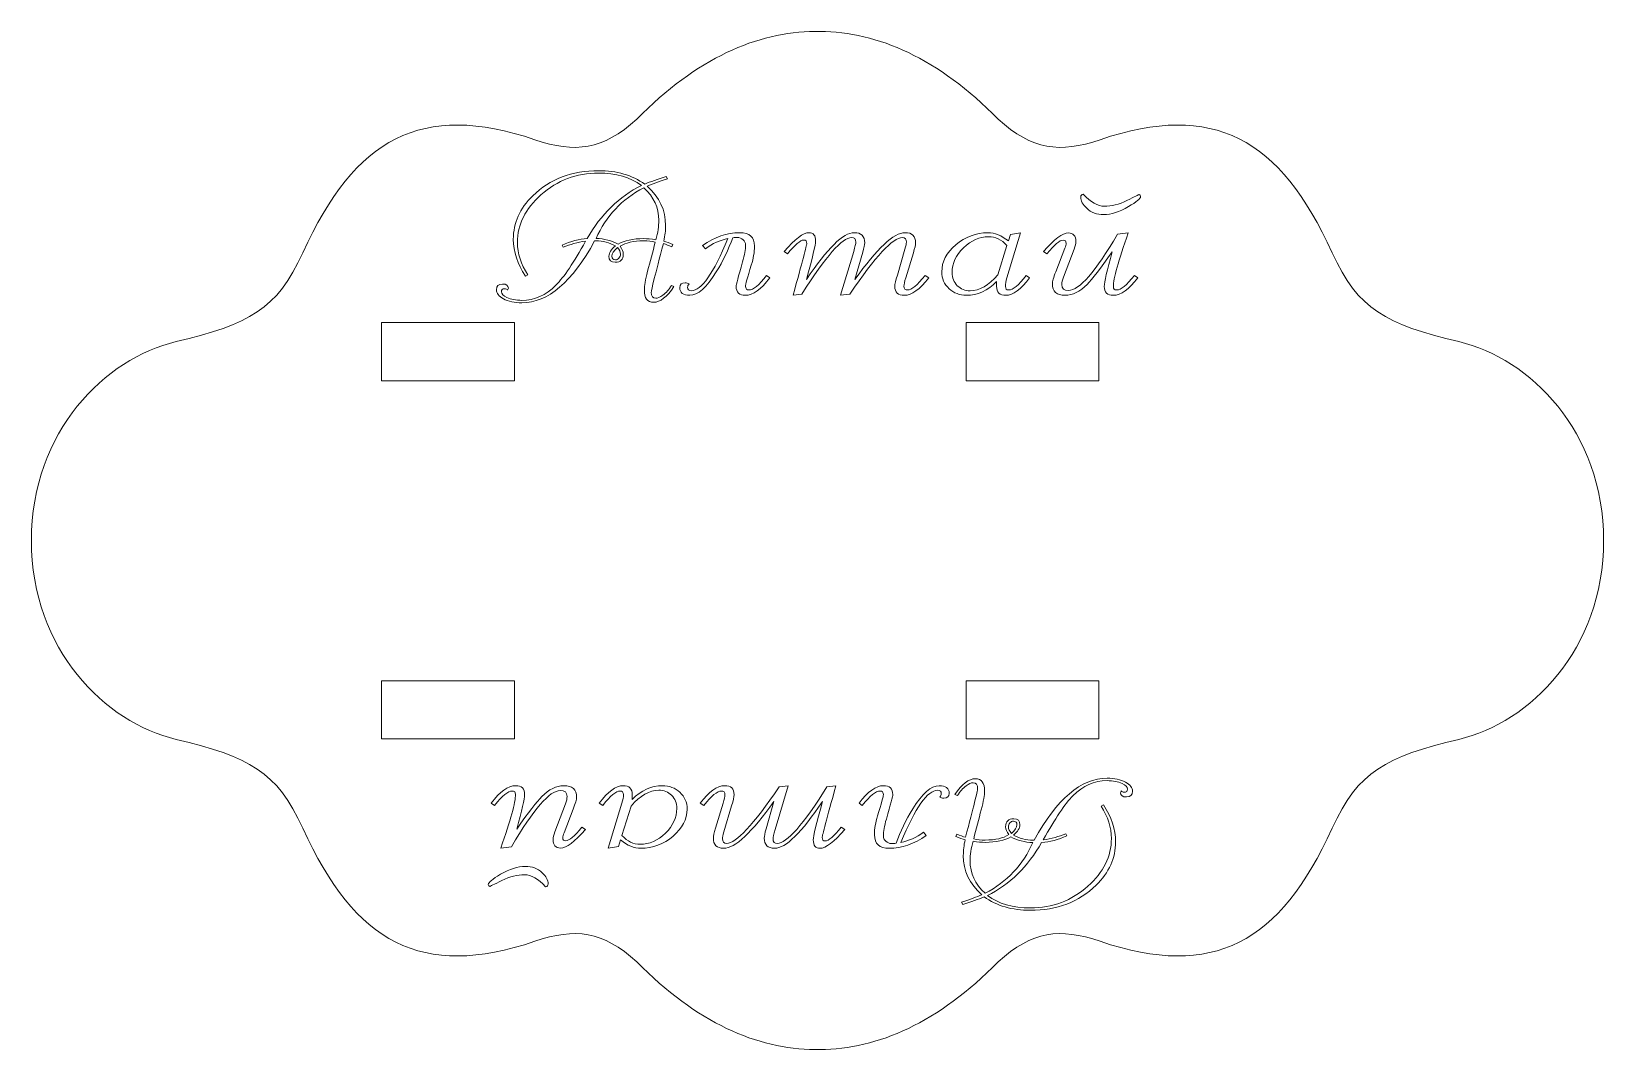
# Model space of a CAD drawing. Header units: centimetres. Extents: x -7.7 to 6.2, y -13.1 to 4.4.
# Drawn here: x -5.05 to 5.77, y -13.08 to -6.08 of the extents above; entities that cross this region are included whole.
import ezdxf

# ---------------------------------------------------------------- set-up
doc = ezdxf.new("R2010")
doc.units = ezdxf.units.CM
doc.header["$MEASUREMENT"] = 0
doc.layers.add('layer 1', color=7, linetype='Continuous')

msp = doc.modelspace()

# ---------------------------------------------------------------- linework, layer by layer
at = {"layer": 'layer 1', "color": 250, "lineweight": 9}
for points, knots in [([(1.60149, -12.47851), (1.1921, -12.89833), (0.77425, -13.07848), (0.37635, -13.08135), (0.37635, -13.08135), (0.37076, -13.08138), (0.36515, -13.08157), (0.35957, -13.08153), (0.35957, -13.08153), (0.35957, -13.08153), (0.34278, -13.08135), (0.34278, -13.08135), (0.34278, -13.08135), (-0.05511, -13.07848), (-0.47296, -12.89833), (-0.88236, -12.47851), (-0.88236, -12.47851), (-1.11785, -12.26629), (-1.3062, -12.24311), (-1.58427, -12.33748), (-1.58427, -12.33748), (-2.36308, -12.60177), (-2.82287, -12.34783), (-3.1805, -11.56043), (-3.1805, -11.56043), (-3.35839, -11.16876), (-3.55027, -11.06852), (-4.05277, -10.94915), (-4.05277, -10.94915), (-4.53932, -10.83356), (-5.04715, -10.33363), (-5.04715, -9.58155), (-5.04715, -9.58155), (-5.04715, -8.82949), (-4.53932, -8.32954), (-4.05277, -8.21396), (-4.05277, -8.21396), (-3.55027, -8.09459), (-3.35839, -7.99434), (-3.1805, -7.60269), (-3.1805, -7.60269), (-2.82287, -6.81526), (-2.36308, -6.56132), (-1.58427, -6.82564), (-1.58427, -6.82564), (-1.30616, -6.92), (-1.11781, -6.89681), (-0.88226, -6.6845), (-0.88226, -6.6845), (-0.47289, -6.26467), (-0.05506, -6.08473), (0.34278, -6.08175), (0.34278, -6.08175), (0.34838, -6.08165), (0.35396, -6.08155), (0.35957, -6.08156), (0.35957, -6.08156), (0.36518, -6.08155), (0.37076, -6.08165), (0.37635, -6.08175), (0.37635, -6.08175), (0.7742, -6.08472), (1.19203, -6.26467), (1.6014, -6.6845), (1.6014, -6.6845), (1.83695, -6.89681), (2.0253, -6.92), (2.30341, -6.82564), (2.30341, -6.82564), (3.08222, -6.56132), (3.54201, -6.81526), (3.89964, -7.60269), (3.89964, -7.60269), (4.07753, -7.99434), (4.26941, -8.09459), (4.77191, -8.21396), (4.77191, -8.21396), (5.25846, -8.32954), (5.76629, -8.82949), (5.76629, -9.58155), (5.76629, -9.58155), (5.76629, -10.33363), (5.25846, -10.83356), (4.77191, -10.94915), (4.77191, -10.94915), (4.26941, -11.06852), (4.07753, -11.16876), (3.89964, -11.56043), (3.89964, -11.56043), (3.54201, -12.34783), (3.08222, -12.60177), (2.30341, -12.33748), (2.30341, -12.33748), (2.02534, -12.24311), (1.83699, -12.26629), (1.60149, -12.47851)], [0, 0, 0, 0, 0.04, 0.04, 0.04, 0.04, 0.08, 0.08, 0.08, 0.08, 0.12, 0.12, 0.12, 0.12, 0.16, 0.16, 0.16, 0.16, 0.2, 0.2, 0.2, 0.2, 0.24, 0.24, 0.24, 0.24, 0.28, 0.28, 0.28, 0.28, 0.32, 0.32, 0.32, 0.32, 0.36, 0.36, 0.36, 0.36, 0.4, 0.4, 0.4, 0.4, 0.44, 0.44, 0.44, 0.44, 0.48, 0.48, 0.48, 0.48, 0.52, 0.52, 0.52, 0.52, 0.56, 0.56, 0.56, 0.56, 0.6, 0.6, 0.6, 0.6, 0.64, 0.64, 0.64, 0.64, 0.68, 0.68, 0.68, 0.68, 0.72, 0.72, 0.72, 0.72, 0.76, 0.76, 0.76, 0.76, 0.8, 0.8, 0.8, 0.8, 0.84, 0.84, 0.84, 0.84, 0.88, 0.88, 0.88, 0.88, 0.92, 0.92, 0.92, 0.92, 1, 1, 1, 1]), ([(-0.64439, -7.8278), (-0.64439, -7.8278), (-0.62776, -7.83477), (-0.62776, -7.83477), (-0.62776, -7.83477), (-0.67538, -7.90727), (-0.72234, -7.94353), (-0.7686, -7.94353), (-0.7686, -7.94353), (-0.81053, -7.94353), (-0.83151, -7.91485), (-0.83151, -7.85767), (-0.83151, -7.85767), (-0.83151, -7.83237), (-0.82399, -7.79015), (-0.80872, -7.73059), (-0.80872, -7.73059), (-0.79139, -7.66405), (-0.77384, -7.59732), (-0.75652, -7.53039), (-0.75652, -7.53039), (-0.77931, -7.52461), (-0.80576, -7.52163), (-0.83606, -7.52163), (-0.83606, -7.52163), (-0.9058, -7.52163), (-0.96005, -7.53398), (-0.99833, -7.55888), (-0.99833, -7.55888), (-0.98376, -7.578), (-0.97646, -7.59592), (-0.97646, -7.61266), (-0.97646, -7.61266), (-0.97646, -7.64991), (-0.99515, -7.66863), (-1.0323, -7.66863), (-1.0323, -7.66863), (-1.06078, -7.66863), (-1.07492, -7.65449), (-1.07492, -7.6264), (-1.07492, -7.6264), (-1.07492, -7.60429), (-1.05987, -7.58099), (-1.02956, -7.55629), (-1.02956, -7.55629), (-1.07013, -7.53318), (-1.1157, -7.52163), (-1.16653, -7.52163), (-1.16653, -7.52163), (-1.16653, -7.52163), (-1.17314, -7.52163), (-1.17314, -7.52163), (-1.17314, -7.52163), (-1.32813, -7.80528), (-1.49494, -7.94712), (-1.67386, -7.94712), (-1.67386, -7.94712), (-1.72469, -7.94712), (-1.76707, -7.93775), (-1.80081, -7.91923), (-1.80081, -7.91923), (-1.83294, -7.9017), (-1.8489, -7.88118), (-1.8489, -7.85748), (-1.8489, -7.85748), (-1.8489, -7.83119), (-1.83476, -7.81804), (-1.80695, -7.81804), (-1.80695, -7.81804), (-1.78007, -7.81804), (-1.76684, -7.8278), (-1.76684, -7.84712), (-1.76684, -7.84712), (-1.76684, -7.84931), (-1.76844, -7.85369), (-1.77209, -7.85987), (-1.77209, -7.85987), (-1.77665, -7.85349), (-1.78302, -7.85031), (-1.79146, -7.85031), (-1.79146, -7.85031), (-1.80695, -7.85031), (-1.81471, -7.85748), (-1.81471, -7.87202), (-1.81471, -7.87202), (-1.81471, -7.88557), (-1.80218, -7.89851), (-1.77733, -7.91046), (-1.77733, -7.91046), (-1.74929, -7.92381), (-1.71488, -7.93038), (-1.67386, -7.93038), (-1.67386, -7.93038), (-1.58611, -7.93038), (-1.50817, -7.89573), (-1.43957, -7.8266), (-1.43957, -7.8266), (-1.38441, -7.77082), (-1.31627, -7.66983), (-1.23537, -7.52302), (-1.23537, -7.52302), (-1.29142, -7.53118), (-1.34271, -7.54553), (-1.38943, -7.56565), (-1.38943, -7.56565), (-1.38943, -7.56565), (-1.39763, -7.55051), (-1.39763, -7.55051), (-1.39763, -7.55051), (-1.33747, -7.52441), (-1.27958, -7.50927), (-1.22397, -7.5049), (-1.22397, -7.5049), (-1.13052, -7.33996), (-1.00608, -7.21844), (-0.85066, -7.14016), (-0.85066, -7.14016), (-0.92768, -7.08378), (-1.0266, -7.0555), (-1.14716, -7.0555), (-1.14716, -7.0555), (-1.29849, -7.0555), (-1.43022, -7.1053), (-1.54235, -7.20489), (-1.54235, -7.20489), (-1.65015, -7.29991), (-1.70395, -7.40907), (-1.70395, -7.53238), (-1.70395, -7.53238), (-1.70395, -7.60828), (-1.68047, -7.68238), (-1.63329, -7.75469), (-1.63329, -7.75469), (-1.63329, -7.75469), (-1.64924, -7.76405), (-1.64924, -7.76405), (-1.64924, -7.76405), (-1.70486, -7.67999), (-1.73267, -7.59573), (-1.73267, -7.51087), (-1.73267, -7.51087), (-1.73267, -7.39773), (-1.68799, -7.29773), (-1.59843, -7.21088), (-1.59843, -7.21088), (-1.4806, -7.09613), (-1.32971, -7.03877), (-1.14579, -7.03877), (-1.14579, -7.03877), (-1.02067, -7.03877), (-0.91492, -7.06984), (-0.82855, -7.13199), (-0.82855, -7.13199), (-0.78911, -7.11426), (-0.7399, -7.09674), (-0.68108, -7.0796), (-0.68108, -7.0796), (-0.68108, -7.0796), (-0.67311, -7.09474), (-0.67311, -7.09474), (-0.67311, -7.09474), (-0.73328, -7.11387), (-0.77977, -7.131), (-0.81259, -7.14614), (-0.81259, -7.14614), (-0.72758, -7.22044), (-0.68519, -7.31047), (-0.68519, -7.41625), (-0.68519, -7.41625), (-0.68519, -7.44892), (-0.68929, -7.48458), (-0.69772, -7.52302), (-0.69772, -7.52302), (-0.67903, -7.5282), (-0.65784, -7.53597), (-0.63436, -7.54633), (-0.63436, -7.54633), (-0.63436, -7.54633), (-0.64166, -7.56227), (-0.64166, -7.56227), (-0.64166, -7.56227), (-0.66354, -7.5533), (-0.68291, -7.54613), (-0.70023, -7.54055), (-0.70023, -7.54055), (-0.75584, -7.74891), (-0.78365, -7.85987), (-0.78365, -7.87342), (-0.78365, -7.87342), (-0.78365, -7.9019), (-0.77316, -7.91605), (-0.75242, -7.91605), (-0.75242, -7.91605), (-0.73944, -7.91605), (-0.72348, -7.90907), (-0.70433, -7.89492), (-0.70433, -7.89492), (-0.68177, -7.87819), (-0.66171, -7.85588), (-0.64439, -7.8278)], [0, 0, 0, 0, 0.01960784, 0.01960784, 0.01960784, 0.01960784, 0.03921569, 0.03921569, 0.03921569, 0.03921569, 0.05882353, 0.05882353, 0.05882353, 0.05882353, 0.07843137, 0.07843137, 0.07843137, 0.07843137, 0.09803922, 0.09803922, 0.09803922, 0.09803922, 0.11764706, 0.11764706, 0.11764706, 0.11764706, 0.1372549, 0.1372549, 0.1372549, 0.1372549, 0.15686275, 0.15686275, 0.15686275, 0.15686275, 0.17647059, 0.17647059, 0.17647059, 0.17647059, 0.19607843, 0.19607843, 0.19607843, 0.19607843, 0.21568627, 0.21568627, 0.21568627, 0.21568627, 0.23529412, 0.23529412, 0.23529412, 0.23529412, 0.25490196, 0.25490196, 0.25490196, 0.25490196, 0.2745098, 0.2745098, 0.2745098, 0.2745098, 0.29411765, 0.29411765, 0.29411765, 0.29411765, 0.31372549, 0.31372549, 0.31372549, 0.31372549, 0.33333333, 0.33333333, 0.33333333, 0.33333333, 0.35294118, 0.35294118, 0.35294118, 0.35294118, 0.37254902, 0.37254902, 0.37254902, 0.37254902, 0.39215686, 0.39215686, 0.39215686, 0.39215686, 0.41176471, 0.41176471, 0.41176471, 0.41176471, 0.43137255, 0.43137255, 0.43137255, 0.43137255, 0.45098039, 0.45098039, 0.45098039, 0.45098039, 0.47058824, 0.47058824, 0.47058824, 0.47058824, 0.49019608, 0.49019608, 0.49019608, 0.49019608, 0.50980392, 0.50980392, 0.50980392, 0.50980392, 0.52941176, 0.52941176, 0.52941176, 0.52941176, 0.54901961, 0.54901961, 0.54901961, 0.54901961, 0.56862745, 0.56862745, 0.56862745, 0.56862745, 0.58823529, 0.58823529, 0.58823529, 0.58823529, 0.60784314, 0.60784314, 0.60784314, 0.60784314, 0.62745098, 0.62745098, 0.62745098, 0.62745098, 0.64705882, 0.64705882, 0.64705882, 0.64705882, 0.66666667, 0.66666667, 0.66666667, 0.66666667, 0.68627451, 0.68627451, 0.68627451, 0.68627451, 0.70588235, 0.70588235, 0.70588235, 0.70588235, 0.7254902, 0.7254902, 0.7254902, 0.7254902, 0.74509804, 0.74509804, 0.74509804, 0.74509804, 0.76470588, 0.76470588, 0.76470588, 0.76470588, 0.78431373, 0.78431373, 0.78431373, 0.78431373, 0.80392157, 0.80392157, 0.80392157, 0.80392157, 0.82352941, 0.82352941, 0.82352941, 0.82352941, 0.84313725, 0.84313725, 0.84313725, 0.84313725, 0.8627451, 0.8627451, 0.8627451, 0.8627451, 0.88235294, 0.88235294, 0.88235294, 0.88235294, 0.90196078, 0.90196078, 0.90196078, 0.90196078, 0.92156863, 0.92156863, 0.92156863, 0.92156863, 0.94117647, 0.94117647, 0.94117647, 0.94117647, 0.96078431, 0.96078431, 0.96078431, 0.96078431, 1, 1, 1, 1]), ([(-1.1638, -7.5049), (-1.10728, -7.50609), (-1.05668, -7.51923), (-1.01224, -7.54433), (-1.01224, -7.54433), (-0.96893, -7.51884), (-0.91013, -7.50609), (-0.83584, -7.50609), (-0.83584, -7.50609), (-0.81281, -7.50609), (-0.78479, -7.50848), (-0.75242, -7.51326), (-0.75242, -7.51326), (-0.73853, -7.46525), (-0.73169, -7.42083), (-0.73169, -7.3796), (-0.73169, -7.3796), (-0.73169, -7.29434), (-0.76632, -7.21984), (-0.83584, -7.1561), (-0.83584, -7.1561), (-0.98649, -7.23517), (-1.09566, -7.35151), (-1.1638, -7.5049)], [0, 0, 0, 0, 0.14285714, 0.14285714, 0.14285714, 0.14285714, 0.28571429, 0.28571429, 0.28571429, 0.28571429, 0.42857143, 0.42857143, 0.42857143, 0.42857143, 0.57142857, 0.57142857, 0.57142857, 0.57142857, 0.71428571, 0.71428571, 0.71428571, 0.71428571, 1, 1, 1, 1]), ([(2.18778, -7.20129), (2.23983, -7.25627), (2.28768, -7.28374), (2.33206, -7.28374), (2.33206, -7.28374), (2.38132, -7.28374), (2.43339, -7.27031), (2.48823, -7.24344), (2.48823, -7.24344), (2.54308, -7.21656), (2.57103, -7.20313), (2.57174, -7.20313), (2.57174, -7.20313), (2.57837, -7.20313), (2.58186, -7.20771), (2.58186, -7.21656), (2.58186, -7.21656), (2.58186, -7.2303), (2.55392, -7.25351), (2.49802, -7.28618), (2.49802, -7.28618), (2.43584, -7.32283), (2.37923, -7.34085), (2.32821, -7.34085), (2.32821, -7.34085), (2.28105, -7.34085), (2.24228, -7.32618), (2.21153, -7.29718), (2.21153, -7.29718), (2.18428, -7.27213), (2.17031, -7.24649), (2.17031, -7.22023), (2.17031, -7.22023), (2.17031, -7.20771), (2.17624, -7.20129), (2.18778, -7.20129)], [0, 0, 0, 0, 0.1, 0.1, 0.1, 0.1, 0.2, 0.2, 0.2, 0.2, 0.3, 0.3, 0.3, 0.3, 0.4, 0.4, 0.4, 0.4, 0.5, 0.5, 0.5, 0.5, 0.6, 0.6, 0.6, 0.6, 0.7, 0.7, 0.7, 0.7, 0.8, 0.8, 0.8, 0.8, 1, 1, 1, 1]), ([(-1.01633, -7.56804), (-1.04163, -7.58935), (-1.0544, -7.60907), (-1.0544, -7.6268), (-1.0544, -7.6268), (-1.0544, -7.64353), (-1.0462, -7.6519), (-1.02979, -7.6519), (-1.02979, -7.6519), (-1.02112, -7.6519), (-1.01337, -7.64792), (-1.00631, -7.64015), (-1.00631, -7.64015), (-0.99924, -7.63238), (-0.99559, -7.62321), (-0.99559, -7.61226), (-0.99559, -7.61226), (-0.99559, -7.59832), (-1.00243, -7.58358), (-1.01633, -7.56804)], [0, 0, 0, 0, 0.16666667, 0.16666667, 0.16666667, 0.16666667, 0.33333333, 0.33333333, 0.33333333, 0.33333333, 0.5, 0.5, 0.5, 0.5, 0.66666667, 0.66666667, 0.66666667, 0.66666667, 1, 1, 1, 1]), ([(0.03213, -7.77477), (-0.0283, -7.85539), (-0.08457, -7.8957), (-0.13557, -7.8957), (-0.13557, -7.8957), (-0.17855, -7.8957), (-0.20021, -7.87524), (-0.20021, -7.83402), (-0.20021, -7.83402), (-0.20021, -7.82424), (-0.18554, -7.76867), (-0.15583, -7.66637), (-0.15583, -7.66637), (-0.14221, -7.61812), (-0.13522, -7.57903), (-0.13522, -7.54911), (-0.13522, -7.54911), (-0.13522, -7.53597), (-0.14082, -7.52436), (-0.152, -7.51399), (-0.152, -7.51399), (-0.16352, -7.5033), (-0.17646, -7.4981), (-0.19147, -7.4981), (-0.19147, -7.4981), (-0.19846, -7.4981), (-0.20893, -7.49872), (-0.22325, -7.49994), (-0.22325, -7.49994), (-0.25261, -7.58177), (-0.29069, -7.66026), (-0.33716, -7.73537), (-0.33716, -7.73537), (-0.4032, -7.84225), (-0.46364, -7.8957), (-0.51849, -7.8957), (-0.51849, -7.8957), (-0.56495, -7.8957), (-0.588, -7.87798), (-0.588, -7.84287), (-0.588, -7.84287), (-0.588, -7.82057), (-0.57545, -7.80958), (-0.55029, -7.80958), (-0.55029, -7.80958), (-0.53981, -7.80958), (-0.53107, -7.81203), (-0.52338, -7.81661), (-0.52338, -7.81661), (-0.53037, -7.82484), (-0.53386, -7.83278), (-0.53386, -7.84073), (-0.53386, -7.84073), (-0.53386, -7.85661), (-0.52513, -7.86455), (-0.50801, -7.86455), (-0.50801, -7.86455), (-0.43987, -7.86455), (-0.35602, -7.74484), (-0.25646, -7.50544), (-0.25646, -7.50544), (-0.30957, -7.51613), (-0.36162, -7.53934), (-0.41192, -7.57506), (-0.41192, -7.57506), (-0.41192, -7.57506), (-0.43043, -7.55429), (-0.43043, -7.55429), (-0.43043, -7.55429), (-0.34764, -7.49476), (-0.26274, -7.46513), (-0.1754, -7.46513), (-0.1754, -7.46513), (-0.10796, -7.46513), (-0.07408, -7.49597), (-0.07408, -7.55766), (-0.07408, -7.55766), (-0.07408, -7.59918), (-0.08141, -7.64254), (-0.09574, -7.68805), (-0.09574, -7.68805), (-0.12229, -7.77508), (-0.13557, -7.82362), (-0.13557, -7.83371), (-0.13557, -7.83371), (-0.13557, -7.8505), (-0.12788, -7.85904), (-0.11216, -7.85904), (-0.11216, -7.85904), (-0.08351, -7.85904), (-0.04263, -7.82608), (0.00976, -7.76042), (0.00976, -7.76042), (0.00976, -7.76042), (0.03213, -7.77477), (0.03213, -7.77477)], [0, 0, 0, 0, 0.04, 0.04, 0.04, 0.04, 0.08, 0.08, 0.08, 0.08, 0.12, 0.12, 0.12, 0.12, 0.16, 0.16, 0.16, 0.16, 0.2, 0.2, 0.2, 0.2, 0.24, 0.24, 0.24, 0.24, 0.28, 0.28, 0.28, 0.28, 0.32, 0.32, 0.32, 0.32, 0.36, 0.36, 0.36, 0.36, 0.4, 0.4, 0.4, 0.4, 0.44, 0.44, 0.44, 0.44, 0.48, 0.48, 0.48, 0.48, 0.52, 0.52, 0.52, 0.52, 0.56, 0.56, 0.56, 0.56, 0.6, 0.6, 0.6, 0.6, 0.64, 0.64, 0.64, 0.64, 0.68, 0.68, 0.68, 0.68, 0.72, 0.72, 0.72, 0.72, 0.76, 0.76, 0.76, 0.76, 0.8, 0.8, 0.8, 0.8, 0.84, 0.84, 0.84, 0.84, 0.88, 0.88, 0.88, 0.88, 0.92, 0.92, 0.92, 0.92, 1, 1, 1, 1]), ([(0.19109, -7.8957), (0.25433, -7.6682), (0.28577, -7.54971), (0.28577, -7.54025), (0.28577, -7.54025), (0.28577, -7.52407), (0.27878, -7.51613), (0.26446, -7.51613), (0.26446, -7.51613), (0.24104, -7.51613), (0.20436, -7.54728), (0.15404, -7.60987), (0.15404, -7.60987), (0.15404, -7.60987), (0.13066, -7.5946), (0.13066, -7.5946), (0.13066, -7.5946), (0.20436, -7.50819), (0.26096, -7.46513), (0.3008, -7.46513), (0.3008, -7.46513), (0.33119, -7.46513), (0.34657, -7.48436), (0.34657, -7.52284), (0.34657, -7.52284), (0.34657, -7.54728), (0.32561, -7.63584), (0.28332, -7.7879), (0.28332, -7.7879), (0.42691, -7.57261), (0.53696, -7.46513), (0.61244, -7.46513), (0.61244, -7.46513), (0.66031, -7.46513), (0.68406, -7.48865), (0.68406, -7.53536), (0.68406, -7.53536), (0.68406, -7.54788), (0.67952, -7.56896), (0.67079, -7.59827), (0.67079, -7.59827), (0.67079, -7.59827), (0.61697, -7.7879), (0.61697, -7.7879), (0.61697, -7.7879), (0.76965, -7.57261), (0.88495, -7.46513), (0.9625, -7.46513), (0.9625, -7.46513), (1.01037, -7.46513), (1.03414, -7.48865), (1.03414, -7.53536), (1.03414, -7.53536), (1.03414, -7.5485), (1.0289, -7.57139), (1.01875, -7.60376), (1.01875, -7.60376), (1.01875, -7.60376), (0.9667, -7.77446), (0.9667, -7.77446), (0.9667, -7.77446), (0.95866, -7.80194), (0.95447, -7.82179), (0.95447, -7.83371), (0.95447, -7.83371), (0.95447, -7.8505), (0.96286, -7.85904), (0.97928, -7.85904), (0.97928, -7.85904), (1.00653, -7.85904), (1.04637, -7.82608), (1.09912, -7.76042), (1.09912, -7.76042), (1.09912, -7.76042), (1.12463, -7.77477), (1.12463, -7.77477), (1.12463, -7.77477), (1.06383, -7.85539), (1.00794, -7.8957), (0.95657, -7.8957), (0.95657, -7.8957), (0.9129, -7.8957), (0.89124, -7.87493), (0.89124, -7.83371), (0.89124, -7.83371), (0.89124, -7.81997), (0.89683, -7.794), (0.90872, -7.75614), (0.90872, -7.75614), (0.90872, -7.75614), (0.96111, -7.57903), (0.96111, -7.57903), (0.96111, -7.57903), (0.96774, -7.55551), (0.97124, -7.53964), (0.97124, -7.53139), (0.97124, -7.53139), (0.97124, -7.5091), (0.96181, -7.4981), (0.94258, -7.4981), (0.94258, -7.4981), (0.87971, -7.4981), (0.75917, -7.62759), (0.581, -7.88683), (0.581, -7.88683), (0.581, -7.88683), (0.51846, -7.8957), (0.51846, -7.8957), (0.51846, -7.8957), (0.51846, -7.8957), (0.60895, -7.59338), (0.60895, -7.59338), (0.60895, -7.59338), (0.61837, -7.56102), (0.62327, -7.53964), (0.62327, -7.52956), (0.62327, -7.52956), (0.62327, -7.5085), (0.61383, -7.4981), (0.59462, -7.4981), (0.59462, -7.4981), (0.53034, -7.4981), (0.41643, -7.62759), (0.25258, -7.88683), (0.25258, -7.88683), (0.25258, -7.88683), (0.19109, -7.8957), (0.19109, -7.8957)], [0, 0, 0, 0, 0.03030303, 0.03030303, 0.03030303, 0.03030303, 0.06060606, 0.06060606, 0.06060606, 0.06060606, 0.09090909, 0.09090909, 0.09090909, 0.09090909, 0.12121212, 0.12121212, 0.12121212, 0.12121212, 0.15151515, 0.15151515, 0.15151515, 0.15151515, 0.18181818, 0.18181818, 0.18181818, 0.18181818, 0.21212121, 0.21212121, 0.21212121, 0.21212121, 0.24242424, 0.24242424, 0.24242424, 0.24242424, 0.27272727, 0.27272727, 0.27272727, 0.27272727, 0.3030303, 0.3030303, 0.3030303, 0.3030303, 0.33333333, 0.33333333, 0.33333333, 0.33333333, 0.36363636, 0.36363636, 0.36363636, 0.36363636, 0.39393939, 0.39393939, 0.39393939, 0.39393939, 0.42424242, 0.42424242, 0.42424242, 0.42424242, 0.45454545, 0.45454545, 0.45454545, 0.45454545, 0.48484848, 0.48484848, 0.48484848, 0.48484848, 0.51515152, 0.51515152, 0.51515152, 0.51515152, 0.54545455, 0.54545455, 0.54545455, 0.54545455, 0.57575758, 0.57575758, 0.57575758, 0.57575758, 0.60606061, 0.60606061, 0.60606061, 0.60606061, 0.63636364, 0.63636364, 0.63636364, 0.63636364, 0.66666667, 0.66666667, 0.66666667, 0.66666667, 0.6969697, 0.6969697, 0.6969697, 0.6969697, 0.72727273, 0.72727273, 0.72727273, 0.72727273, 0.75757576, 0.75757576, 0.75757576, 0.75757576, 0.78787879, 0.78787879, 0.78787879, 0.78787879, 0.81818182, 0.81818182, 0.81818182, 0.81818182, 0.84848485, 0.84848485, 0.84848485, 0.84848485, 0.87878788, 0.87878788, 0.87878788, 0.87878788, 0.90909091, 0.90909091, 0.90909091, 0.90909091, 0.93939394, 0.93939394, 0.93939394, 0.93939394, 1, 1, 1, 1]), ([(1.59173, -7.80042), (1.5306, -7.86393), (1.46108, -7.8957), (1.38387, -7.8957), (1.38387, -7.8957), (1.33739, -7.8957), (1.29757, -7.88043), (1.26438, -7.85019), (1.26438, -7.85019), (1.23119, -7.81997), (1.21441, -7.78119), (1.21441, -7.73385), (1.21441, -7.73385), (1.21441, -7.66544), (1.24691, -7.60376), (1.31156, -7.54819), (1.31156, -7.54819), (1.37653, -7.49292), (1.45024, -7.46513), (1.5327, -7.46513), (1.5327, -7.46513), (1.57846, -7.46513), (1.62529, -7.48405), (1.67316, -7.52223), (1.67316, -7.52223), (1.67316, -7.52223), (1.68643, -7.47765), (1.68643, -7.47765), (1.68643, -7.47765), (1.68643, -7.47765), (1.75699, -7.46513), (1.75699, -7.46513), (1.75699, -7.46513), (1.75699, -7.46513), (1.66266, -7.77477), (1.66266, -7.77477), (1.66266, -7.77477), (1.65603, -7.79767), (1.65254, -7.81721), (1.65254, -7.83402), (1.65254, -7.83402), (1.65254, -7.85081), (1.65987, -7.85904), (1.67491, -7.85904), (1.67491, -7.85904), (1.70321, -7.85904), (1.74302, -7.82608), (1.79508, -7.76042), (1.79508, -7.76042), (1.79508, -7.76042), (1.81848, -7.77477), (1.81848, -7.77477), (1.81848, -7.77477), (1.75909, -7.85539), (1.7046, -7.8957), (1.65499, -7.8957), (1.65499, -7.8957), (1.61271, -7.8957), (1.59173, -7.87493), (1.59173, -7.83371), (1.59173, -7.83371), (1.59173, -7.81874), (1.59173, -7.80776), (1.59173, -7.80042)], [0, 0, 0, 0, 0.05882353, 0.05882353, 0.05882353, 0.05882353, 0.11764706, 0.11764706, 0.11764706, 0.11764706, 0.17647059, 0.17647059, 0.17647059, 0.17647059, 0.23529412, 0.23529412, 0.23529412, 0.23529412, 0.29411765, 0.29411765, 0.29411765, 0.29411765, 0.35294118, 0.35294118, 0.35294118, 0.35294118, 0.41176471, 0.41176471, 0.41176471, 0.41176471, 0.47058824, 0.47058824, 0.47058824, 0.47058824, 0.52941176, 0.52941176, 0.52941176, 0.52941176, 0.58823529, 0.58823529, 0.58823529, 0.58823529, 0.64705882, 0.64705882, 0.64705882, 0.64705882, 0.70588235, 0.70588235, 0.70588235, 0.70588235, 0.76470588, 0.76470588, 0.76470588, 0.76470588, 0.82352941, 0.82352941, 0.82352941, 0.82352941, 0.88235294, 0.88235294, 0.88235294, 0.88235294, 1, 1, 1, 1]), ([(1.60048, -7.75584), (1.60048, -7.75584), (1.66266, -7.55277), (1.66266, -7.55277), (1.66266, -7.55277), (1.62529, -7.51277), (1.58335, -7.49261), (1.53723, -7.49261), (1.53723, -7.49261), (1.47366, -7.49261), (1.41601, -7.51796), (1.36395, -7.56865), (1.36395, -7.56865), (1.31188, -7.61903), (1.28569, -7.67584), (1.28569, -7.73874), (1.28569, -7.73874), (1.28569, -7.77599), (1.29757, -7.80621), (1.32132, -7.82944), (1.32132, -7.82944), (1.34542, -7.85294), (1.37443, -7.86455), (1.40936, -7.86455), (1.40936, -7.86455), (1.4733, -7.86455), (1.53723, -7.8282), (1.60048, -7.75584)], [0, 0, 0, 0, 0.125, 0.125, 0.125, 0.125, 0.25, 0.25, 0.25, 0.25, 0.375, 0.375, 0.375, 0.375, 0.5, 0.5, 0.5, 0.5, 0.625, 0.625, 0.625, 0.625, 0.75, 0.75, 0.75, 0.75, 1, 1, 1, 1]), ([(2.56265, -7.77477), (2.50185, -7.85539), (2.44597, -7.8957), (2.3946, -7.8957), (2.3946, -7.8957), (2.35302, -7.8957), (2.33206, -7.87524), (2.33206, -7.83402), (2.33206, -7.83402), (2.33206, -7.80347), (2.35023, -7.72469), (2.38656, -7.59766), (2.38656, -7.59766), (2.30515, -7.71217), (2.24787, -7.78637), (2.21433, -7.82057), (2.21433, -7.82057), (2.16472, -7.87066), (2.11404, -7.8957), (2.06305, -7.8957), (2.06305, -7.8957), (2.00435, -7.8957), (1.975, -7.86944), (1.975, -7.81692), (1.975, -7.81692), (1.975, -7.80194), (1.98268, -7.77446), (1.99842, -7.73477), (1.99842, -7.73477), (1.99842, -7.73477), (2.06095, -7.5717), (2.06095, -7.5717), (2.06095, -7.5717), (2.06725, -7.55735), (2.07004, -7.54635), (2.07004, -7.53872), (2.07004, -7.53872), (2.07004, -7.52376), (2.06305, -7.51644), (2.04872, -7.51644), (2.04872, -7.51644), (2.02672, -7.51644), (1.99002, -7.54757), (1.93797, -7.61018), (1.93797, -7.61018), (1.93797, -7.61018), (1.91456, -7.59491), (1.91456, -7.59491), (1.91456, -7.59491), (1.98898, -7.50971), (2.04558, -7.46697), (2.08435, -7.46697), (2.08435, -7.46697), (2.11928, -7.46697), (2.13675, -7.48681), (2.13675, -7.5262), (2.13675, -7.5262), (2.13675, -7.53934), (2.13257, -7.55675), (2.12452, -7.57903), (2.12452, -7.57903), (2.12452, -7.57903), (2.05082, -7.77141), (2.05082, -7.77141), (2.05082, -7.77141), (2.04383, -7.78973), (2.04034, -7.80683), (2.04034, -7.82241), (2.04034, -7.82241), (2.04034, -7.84928), (2.05571, -7.86271), (2.08645, -7.86271), (2.08645, -7.86271), (2.15948, -7.86271), (2.27161, -7.73385), (2.4222, -7.47613), (2.4222, -7.47613), (2.4222, -7.47613), (2.49696, -7.46697), (2.49696, -7.46697), (2.49696, -7.46697), (2.42885, -7.65843), (2.3946, -7.78148), (2.3946, -7.83584), (2.3946, -7.83584), (2.3946, -7.85112), (2.40263, -7.85904), (2.41802, -7.85904), (2.41802, -7.85904), (2.44632, -7.85904), (2.48648, -7.82608), (2.5389, -7.76042), (2.5389, -7.76042), (2.5389, -7.76042), (2.56265, -7.77477), (2.56265, -7.77477)], [0, 0, 0, 0, 0.04, 0.04, 0.04, 0.04, 0.08, 0.08, 0.08, 0.08, 0.12, 0.12, 0.12, 0.12, 0.16, 0.16, 0.16, 0.16, 0.2, 0.2, 0.2, 0.2, 0.24, 0.24, 0.24, 0.24, 0.28, 0.28, 0.28, 0.28, 0.32, 0.32, 0.32, 0.32, 0.36, 0.36, 0.36, 0.36, 0.4, 0.4, 0.4, 0.4, 0.44, 0.44, 0.44, 0.44, 0.48, 0.48, 0.48, 0.48, 0.52, 0.52, 0.52, 0.52, 0.56, 0.56, 0.56, 0.56, 0.6, 0.6, 0.6, 0.6, 0.64, 0.64, 0.64, 0.64, 0.68, 0.68, 0.68, 0.68, 0.72, 0.72, 0.72, 0.72, 0.76, 0.76, 0.76, 0.76, 0.8, 0.8, 0.8, 0.8, 0.84, 0.84, 0.84, 0.84, 0.88, 0.88, 0.88, 0.88, 0.92, 0.92, 0.92, 0.92, 1, 1, 1, 1]), ([(1.32166, -11.33522), (1.32166, -11.33522), (1.30503, -11.32825), (1.30503, -11.32825), (1.30503, -11.32825), (1.35265, -11.25575), (1.39961, -11.21949), (1.44587, -11.21949), (1.44587, -11.21949), (1.4878, -11.21949), (1.50878, -11.24817), (1.50878, -11.30535), (1.50878, -11.30535), (1.50878, -11.33065), (1.50126, -11.37287), (1.48599, -11.43243), (1.48599, -11.43243), (1.46866, -11.49897), (1.45111, -11.5657), (1.43379, -11.63263), (1.43379, -11.63263), (1.45658, -11.63841), (1.48303, -11.64139), (1.51333, -11.64139), (1.51333, -11.64139), (1.58307, -11.64139), (1.63732, -11.62904), (1.6756, -11.60414), (1.6756, -11.60414), (1.66103, -11.58502), (1.65373, -11.5671), (1.65373, -11.55036), (1.65373, -11.55036), (1.65373, -11.51311), (1.67242, -11.49439), (1.70957, -11.49439), (1.70957, -11.49439), (1.73805, -11.49439), (1.75219, -11.50853), (1.75219, -11.53662), (1.75219, -11.53662), (1.75219, -11.55873), (1.73714, -11.58203), (1.70683, -11.60673), (1.70683, -11.60673), (1.7474, -11.62984), (1.79297, -11.64139), (1.8438, -11.64139), (1.8438, -11.64139), (1.8438, -11.64139), (1.85041, -11.64139), (1.85041, -11.64139), (1.85041, -11.64139), (2.0054, -11.35774), (2.17221, -11.2159), (2.35113, -11.2159), (2.35113, -11.2159), (2.40196, -11.2159), (2.44434, -11.22527), (2.47808, -11.24379), (2.47808, -11.24379), (2.51021, -11.26132), (2.52617, -11.28184), (2.52617, -11.30554), (2.52617, -11.30554), (2.52617, -11.33183), (2.51203, -11.34498), (2.48422, -11.34498), (2.48422, -11.34498), (2.45734, -11.34498), (2.44411, -11.33522), (2.44411, -11.3159), (2.44411, -11.3159), (2.44411, -11.31371), (2.44571, -11.30933), (2.44936, -11.30315), (2.44936, -11.30315), (2.45392, -11.30953), (2.46029, -11.31271), (2.46873, -11.31271), (2.46873, -11.31271), (2.48422, -11.31271), (2.49198, -11.30554), (2.49198, -11.291), (2.49198, -11.291), (2.49198, -11.27745), (2.47945, -11.26451), (2.4546, -11.25256), (2.4546, -11.25256), (2.42656, -11.23921), (2.39215, -11.23264), (2.35113, -11.23264), (2.35113, -11.23264), (2.26338, -11.23264), (2.18544, -11.26729), (2.11684, -11.33642), (2.11684, -11.33642), (2.06168, -11.3922), (1.99354, -11.49319), (1.91264, -11.64), (1.91264, -11.64), (1.96869, -11.63184), (2.01998, -11.61749), (2.0667, -11.59737), (2.0667, -11.59737), (2.0667, -11.59737), (2.0749, -11.61251), (2.0749, -11.61251), (2.0749, -11.61251), (2.01474, -11.63861), (1.95685, -11.65375), (1.90124, -11.65812), (1.90124, -11.65812), (1.80779, -11.82306), (1.68335, -11.94458), (1.52793, -12.02286), (1.52793, -12.02286), (1.60495, -12.07924), (1.70387, -12.10752), (1.82443, -12.10752), (1.82443, -12.10752), (1.97576, -12.10752), (2.10749, -12.05772), (2.21962, -11.95813), (2.21962, -11.95813), (2.32742, -11.86311), (2.38122, -11.75395), (2.38122, -11.63064), (2.38122, -11.63064), (2.38122, -11.55474), (2.35774, -11.48064), (2.31056, -11.40833), (2.31056, -11.40833), (2.31056, -11.40833), (2.32651, -11.39897), (2.32651, -11.39897), (2.32651, -11.39897), (2.38213, -11.48303), (2.40994, -11.56729), (2.40994, -11.65215), (2.40994, -11.65215), (2.40994, -11.76529), (2.36526, -11.86529), (2.2757, -11.95214), (2.2757, -11.95214), (2.15787, -12.06689), (2.00698, -12.12425), (1.82306, -12.12425), (1.82306, -12.12425), (1.69794, -12.12425), (1.59219, -12.09318), (1.50582, -12.03103), (1.50582, -12.03103), (1.46638, -12.04876), (1.41717, -12.06628), (1.35835, -12.08342), (1.35835, -12.08342), (1.35835, -12.08342), (1.35038, -12.06828), (1.35038, -12.06828), (1.35038, -12.06828), (1.41055, -12.04915), (1.45704, -12.03202), (1.48986, -12.01688), (1.48986, -12.01688), (1.40485, -11.94258), (1.36246, -11.85255), (1.36246, -11.74677), (1.36246, -11.74677), (1.36246, -11.7141), (1.36656, -11.67844), (1.37499, -11.64), (1.37499, -11.64), (1.3563, -11.63482), (1.33511, -11.62705), (1.31163, -11.61669), (1.31163, -11.61669), (1.31163, -11.61669), (1.31893, -11.60075), (1.31893, -11.60075), (1.31893, -11.60075), (1.34081, -11.60972), (1.36018, -11.61689), (1.3775, -11.62247), (1.3775, -11.62247), (1.43311, -11.41411), (1.46092, -11.30315), (1.46092, -11.2896), (1.46092, -11.2896), (1.46092, -11.26112), (1.45043, -11.24697), (1.42969, -11.24697), (1.42969, -11.24697), (1.41671, -11.24697), (1.40075, -11.25395), (1.3816, -11.2681), (1.3816, -11.2681), (1.35904, -11.28483), (1.33898, -11.30714), (1.32166, -11.33522)], [0, 0, 0, 0, 0.01960784, 0.01960784, 0.01960784, 0.01960784, 0.03921569, 0.03921569, 0.03921569, 0.03921569, 0.05882353, 0.05882353, 0.05882353, 0.05882353, 0.07843137, 0.07843137, 0.07843137, 0.07843137, 0.09803922, 0.09803922, 0.09803922, 0.09803922, 0.11764706, 0.11764706, 0.11764706, 0.11764706, 0.1372549, 0.1372549, 0.1372549, 0.1372549, 0.15686275, 0.15686275, 0.15686275, 0.15686275, 0.17647059, 0.17647059, 0.17647059, 0.17647059, 0.19607843, 0.19607843, 0.19607843, 0.19607843, 0.21568627, 0.21568627, 0.21568627, 0.21568627, 0.23529412, 0.23529412, 0.23529412, 0.23529412, 0.25490196, 0.25490196, 0.25490196, 0.25490196, 0.2745098, 0.2745098, 0.2745098, 0.2745098, 0.29411765, 0.29411765, 0.29411765, 0.29411765, 0.31372549, 0.31372549, 0.31372549, 0.31372549, 0.33333333, 0.33333333, 0.33333333, 0.33333333, 0.35294118, 0.35294118, 0.35294118, 0.35294118, 0.37254902, 0.37254902, 0.37254902, 0.37254902, 0.39215686, 0.39215686, 0.39215686, 0.39215686, 0.41176471, 0.41176471, 0.41176471, 0.41176471, 0.43137255, 0.43137255, 0.43137255, 0.43137255, 0.45098039, 0.45098039, 0.45098039, 0.45098039, 0.47058824, 0.47058824, 0.47058824, 0.47058824, 0.49019608, 0.49019608, 0.49019608, 0.49019608, 0.50980392, 0.50980392, 0.50980392, 0.50980392, 0.52941176, 0.52941176, 0.52941176, 0.52941176, 0.54901961, 0.54901961, 0.54901961, 0.54901961, 0.56862745, 0.56862745, 0.56862745, 0.56862745, 0.58823529, 0.58823529, 0.58823529, 0.58823529, 0.60784314, 0.60784314, 0.60784314, 0.60784314, 0.62745098, 0.62745098, 0.62745098, 0.62745098, 0.64705882, 0.64705882, 0.64705882, 0.64705882, 0.66666667, 0.66666667, 0.66666667, 0.66666667, 0.68627451, 0.68627451, 0.68627451, 0.68627451, 0.70588235, 0.70588235, 0.70588235, 0.70588235, 0.7254902, 0.7254902, 0.7254902, 0.7254902, 0.74509804, 0.74509804, 0.74509804, 0.74509804, 0.76470588, 0.76470588, 0.76470588, 0.76470588, 0.78431373, 0.78431373, 0.78431373, 0.78431373, 0.80392157, 0.80392157, 0.80392157, 0.80392157, 0.82352941, 0.82352941, 0.82352941, 0.82352941, 0.84313725, 0.84313725, 0.84313725, 0.84313725, 0.8627451, 0.8627451, 0.8627451, 0.8627451, 0.88235294, 0.88235294, 0.88235294, 0.88235294, 0.90196078, 0.90196078, 0.90196078, 0.90196078, 0.92156863, 0.92156863, 0.92156863, 0.92156863, 0.94117647, 0.94117647, 0.94117647, 0.94117647, 0.96078431, 0.96078431, 0.96078431, 0.96078431, 1, 1, 1, 1]), ([(-1.88538, -11.38825), (-1.82458, -11.30763), (-1.7687, -11.26732), (-1.71733, -11.26732), (-1.71733, -11.26732), (-1.67575, -11.26732), (-1.65479, -11.28778), (-1.65479, -11.329), (-1.65479, -11.329), (-1.65479, -11.35955), (-1.67296, -11.43833), (-1.70929, -11.56536), (-1.70929, -11.56536), (-1.62788, -11.45085), (-1.5706, -11.37665), (-1.53706, -11.34245), (-1.53706, -11.34245), (-1.48745, -11.29236), (-1.43677, -11.26732), (-1.38578, -11.26732), (-1.38578, -11.26732), (-1.32708, -11.26732), (-1.29773, -11.29358), (-1.29773, -11.3461), (-1.29773, -11.3461), (-1.29773, -11.36108), (-1.30541, -11.38856), (-1.32115, -11.42825), (-1.32115, -11.42825), (-1.32115, -11.42825), (-1.38368, -11.59132), (-1.38368, -11.59132), (-1.38368, -11.59132), (-1.38998, -11.60567), (-1.39277, -11.61667), (-1.39277, -11.6243), (-1.39277, -11.6243), (-1.39277, -11.63926), (-1.38578, -11.64658), (-1.37145, -11.64658), (-1.37145, -11.64658), (-1.34945, -11.64658), (-1.31275, -11.61545), (-1.2607, -11.55284), (-1.2607, -11.55284), (-1.2607, -11.55284), (-1.23729, -11.56811), (-1.23729, -11.56811), (-1.23729, -11.56811), (-1.31171, -11.65331), (-1.36831, -11.69605), (-1.40708, -11.69605), (-1.40708, -11.69605), (-1.44201, -11.69605), (-1.45948, -11.67621), (-1.45948, -11.63682), (-1.45948, -11.63682), (-1.45948, -11.62368), (-1.4553, -11.60627), (-1.44725, -11.58399), (-1.44725, -11.58399), (-1.44725, -11.58399), (-1.37355, -11.39161), (-1.37355, -11.39161), (-1.37355, -11.39161), (-1.36656, -11.37329), (-1.36307, -11.35619), (-1.36307, -11.34061), (-1.36307, -11.34061), (-1.36307, -11.31374), (-1.37844, -11.30031), (-1.40918, -11.30031), (-1.40918, -11.30031), (-1.48221, -11.30031), (-1.59434, -11.42917), (-1.74493, -11.68689), (-1.74493, -11.68689), (-1.74493, -11.68689), (-1.81969, -11.69605), (-1.81969, -11.69605), (-1.81969, -11.69605), (-1.75158, -11.50459), (-1.71733, -11.38154), (-1.71733, -11.32718), (-1.71733, -11.32718), (-1.71733, -11.3119), (-1.72536, -11.30398), (-1.74075, -11.30398), (-1.74075, -11.30398), (-1.76905, -11.30398), (-1.80921, -11.33694), (-1.86163, -11.4026), (-1.86163, -11.4026), (-1.86163, -11.4026), (-1.88538, -11.38825), (-1.88538, -11.38825)], [0, 0, 0, 0, 0.04, 0.04, 0.04, 0.04, 0.08, 0.08, 0.08, 0.08, 0.12, 0.12, 0.12, 0.12, 0.16, 0.16, 0.16, 0.16, 0.2, 0.2, 0.2, 0.2, 0.24, 0.24, 0.24, 0.24, 0.28, 0.28, 0.28, 0.28, 0.32, 0.32, 0.32, 0.32, 0.36, 0.36, 0.36, 0.36, 0.4, 0.4, 0.4, 0.4, 0.44, 0.44, 0.44, 0.44, 0.48, 0.48, 0.48, 0.48, 0.52, 0.52, 0.52, 0.52, 0.56, 0.56, 0.56, 0.56, 0.6, 0.6, 0.6, 0.6, 0.64, 0.64, 0.64, 0.64, 0.68, 0.68, 0.68, 0.68, 0.72, 0.72, 0.72, 0.72, 0.76, 0.76, 0.76, 0.76, 0.8, 0.8, 0.8, 0.8, 0.84, 0.84, 0.84, 0.84, 0.88, 0.88, 0.88, 0.88, 0.92, 0.92, 0.92, 0.92, 1, 1, 1, 1]), ([(-0.91446, -11.3626), (-0.85333, -11.29909), (-0.78381, -11.26732), (-0.7066, -11.26732), (-0.7066, -11.26732), (-0.66012, -11.26732), (-0.6203, -11.28259), (-0.58711, -11.31283), (-0.58711, -11.31283), (-0.55392, -11.34305), (-0.53714, -11.38183), (-0.53714, -11.42917), (-0.53714, -11.42917), (-0.53714, -11.49758), (-0.56964, -11.55926), (-0.63429, -11.61483), (-0.63429, -11.61483), (-0.69926, -11.6701), (-0.77297, -11.69789), (-0.85543, -11.69789), (-0.85543, -11.69789), (-0.90119, -11.69789), (-0.94802, -11.67897), (-0.99589, -11.64079), (-0.99589, -11.64079), (-0.99589, -11.64079), (-1.00916, -11.68537), (-1.00916, -11.68537), (-1.00916, -11.68537), (-1.00916, -11.68537), (-1.07972, -11.69789), (-1.07972, -11.69789), (-1.07972, -11.69789), (-1.07972, -11.69789), (-0.98539, -11.38825), (-0.98539, -11.38825), (-0.98539, -11.38825), (-0.97876, -11.36535), (-0.97527, -11.34581), (-0.97527, -11.329), (-0.97527, -11.329), (-0.97527, -11.31221), (-0.9826, -11.30398), (-0.99764, -11.30398), (-0.99764, -11.30398), (-1.02594, -11.30398), (-1.06575, -11.33694), (-1.11781, -11.4026), (-1.11781, -11.4026), (-1.11781, -11.4026), (-1.14121, -11.38825), (-1.14121, -11.38825), (-1.14121, -11.38825), (-1.08182, -11.30763), (-1.02733, -11.26732), (-0.97772, -11.26732), (-0.97772, -11.26732), (-0.93544, -11.26732), (-0.91446, -11.28809), (-0.91446, -11.32931), (-0.91446, -11.32931), (-0.91446, -11.34428), (-0.91446, -11.35526), (-0.91446, -11.3626)], [0, 0, 0, 0, 0.05882353, 0.05882353, 0.05882353, 0.05882353, 0.11764706, 0.11764706, 0.11764706, 0.11764706, 0.17647059, 0.17647059, 0.17647059, 0.17647059, 0.23529412, 0.23529412, 0.23529412, 0.23529412, 0.29411765, 0.29411765, 0.29411765, 0.29411765, 0.35294118, 0.35294118, 0.35294118, 0.35294118, 0.41176471, 0.41176471, 0.41176471, 0.41176471, 0.47058824, 0.47058824, 0.47058824, 0.47058824, 0.52941176, 0.52941176, 0.52941176, 0.52941176, 0.58823529, 0.58823529, 0.58823529, 0.58823529, 0.64705882, 0.64705882, 0.64705882, 0.64705882, 0.70588235, 0.70588235, 0.70588235, 0.70588235, 0.76470588, 0.76470588, 0.76470588, 0.76470588, 0.82352941, 0.82352941, 0.82352941, 0.82352941, 0.88235294, 0.88235294, 0.88235294, 0.88235294, 1, 1, 1, 1]), ([(-0.92321, -11.40718), (-0.92321, -11.40718), (-0.98539, -11.61025), (-0.98539, -11.61025), (-0.98539, -11.61025), (-0.94802, -11.65025), (-0.90608, -11.67041), (-0.85996, -11.67041), (-0.85996, -11.67041), (-0.79639, -11.67041), (-0.73874, -11.64506), (-0.68668, -11.59437), (-0.68668, -11.59437), (-0.63461, -11.54399), (-0.60842, -11.48718), (-0.60842, -11.42428), (-0.60842, -11.42428), (-0.60842, -11.38703), (-0.6203, -11.35681), (-0.64405, -11.33358), (-0.64405, -11.33358), (-0.66815, -11.31008), (-0.69716, -11.29847), (-0.73209, -11.29847), (-0.73209, -11.29847), (-0.79603, -11.29847), (-0.85996, -11.33482), (-0.92321, -11.40718)], [0, 0, 0, 0, 0.125, 0.125, 0.125, 0.125, 0.25, 0.25, 0.25, 0.25, 0.375, 0.375, 0.375, 0.375, 0.5, 0.5, 0.5, 0.5, 0.625, 0.625, 0.625, 0.625, 0.75, 0.75, 0.75, 0.75, 1, 1, 1, 1]), ([(0.48618, -11.26732), (0.42294, -11.49482), (0.3915, -11.61331), (0.3915, -11.62277), (0.3915, -11.62277), (0.3915, -11.63895), (0.39849, -11.64689), (0.41281, -11.64689), (0.41281, -11.64689), (0.43623, -11.64689), (0.47291, -11.61574), (0.52323, -11.55315), (0.52323, -11.55315), (0.52323, -11.55315), (0.54661, -11.56842), (0.54661, -11.56842), (0.54661, -11.56842), (0.47291, -11.65483), (0.41631, -11.69789), (0.37647, -11.69789), (0.37647, -11.69789), (0.34608, -11.69789), (0.3307, -11.67866), (0.3307, -11.64018), (0.3307, -11.64018), (0.3307, -11.61574), (0.35166, -11.52718), (0.39395, -11.37512), (0.39395, -11.37512), (0.25036, -11.59041), (0.14031, -11.69789), (0.06483, -11.69789), (0.06483, -11.69789), (0.01696, -11.69789), (-0.00679, -11.67437), (-0.00679, -11.62766), (-0.00679, -11.62766), (-0.00679, -11.61514), (-0.00225, -11.59406), (0.00648, -11.56475), (0.00648, -11.56475), (0.00648, -11.56475), (0.0603, -11.37512), (0.0603, -11.37512), (0.0603, -11.37512), (-0.09238, -11.59041), (-0.20768, -11.69789), (-0.28523, -11.69789), (-0.28523, -11.69789), (-0.3331, -11.69789), (-0.35687, -11.67437), (-0.35687, -11.62766), (-0.35687, -11.62766), (-0.35687, -11.61452), (-0.35163, -11.59163), (-0.34148, -11.55926), (-0.34148, -11.55926), (-0.34148, -11.55926), (-0.28943, -11.38856), (-0.28943, -11.38856), (-0.28943, -11.38856), (-0.28139, -11.36108), (-0.2772, -11.34123), (-0.2772, -11.32931), (-0.2772, -11.32931), (-0.2772, -11.31252), (-0.28559, -11.30398), (-0.30201, -11.30398), (-0.30201, -11.30398), (-0.32926, -11.30398), (-0.3691, -11.33694), (-0.42185, -11.4026), (-0.42185, -11.4026), (-0.42185, -11.4026), (-0.44736, -11.38825), (-0.44736, -11.38825), (-0.44736, -11.38825), (-0.38656, -11.30763), (-0.33067, -11.26732), (-0.2793, -11.26732), (-0.2793, -11.26732), (-0.23563, -11.26732), (-0.21397, -11.28809), (-0.21397, -11.32931), (-0.21397, -11.32931), (-0.21397, -11.34305), (-0.21956, -11.36902), (-0.23145, -11.40688), (-0.23145, -11.40688), (-0.23145, -11.40688), (-0.28384, -11.58399), (-0.28384, -11.58399), (-0.28384, -11.58399), (-0.29047, -11.60751), (-0.29397, -11.62338), (-0.29397, -11.63163), (-0.29397, -11.63163), (-0.29397, -11.65392), (-0.28454, -11.66492), (-0.26531, -11.66492), (-0.26531, -11.66492), (-0.20244, -11.66492), (-0.0819, -11.53543), (0.09627, -11.27619), (0.09627, -11.27619), (0.09627, -11.27619), (0.15881, -11.26732), (0.15881, -11.26732), (0.15881, -11.26732), (0.15881, -11.26732), (0.06832, -11.56964), (0.06832, -11.56964), (0.06832, -11.56964), (0.0589, -11.602), (0.054, -11.62338), (0.054, -11.63346), (0.054, -11.63346), (0.054, -11.65452), (0.06344, -11.66492), (0.08265, -11.66492), (0.08265, -11.66492), (0.14693, -11.66492), (0.26084, -11.53543), (0.42469, -11.27619), (0.42469, -11.27619), (0.42469, -11.27619), (0.48618, -11.26732), (0.48618, -11.26732)], [0, 0, 0, 0, 0.03030303, 0.03030303, 0.03030303, 0.03030303, 0.06060606, 0.06060606, 0.06060606, 0.06060606, 0.09090909, 0.09090909, 0.09090909, 0.09090909, 0.12121212, 0.12121212, 0.12121212, 0.12121212, 0.15151515, 0.15151515, 0.15151515, 0.15151515, 0.18181818, 0.18181818, 0.18181818, 0.18181818, 0.21212121, 0.21212121, 0.21212121, 0.21212121, 0.24242424, 0.24242424, 0.24242424, 0.24242424, 0.27272727, 0.27272727, 0.27272727, 0.27272727, 0.3030303, 0.3030303, 0.3030303, 0.3030303, 0.33333333, 0.33333333, 0.33333333, 0.33333333, 0.36363636, 0.36363636, 0.36363636, 0.36363636, 0.39393939, 0.39393939, 0.39393939, 0.39393939, 0.42424242, 0.42424242, 0.42424242, 0.42424242, 0.45454545, 0.45454545, 0.45454545, 0.45454545, 0.48484848, 0.48484848, 0.48484848, 0.48484848, 0.51515152, 0.51515152, 0.51515152, 0.51515152, 0.54545455, 0.54545455, 0.54545455, 0.54545455, 0.57575758, 0.57575758, 0.57575758, 0.57575758, 0.60606061, 0.60606061, 0.60606061, 0.60606061, 0.63636364, 0.63636364, 0.63636364, 0.63636364, 0.66666667, 0.66666667, 0.66666667, 0.66666667, 0.6969697, 0.6969697, 0.6969697, 0.6969697, 0.72727273, 0.72727273, 0.72727273, 0.72727273, 0.75757576, 0.75757576, 0.75757576, 0.75757576, 0.78787879, 0.78787879, 0.78787879, 0.78787879, 0.81818182, 0.81818182, 0.81818182, 0.81818182, 0.84848485, 0.84848485, 0.84848485, 0.84848485, 0.87878788, 0.87878788, 0.87878788, 0.87878788, 0.90909091, 0.90909091, 0.90909091, 0.90909091, 0.93939394, 0.93939394, 0.93939394, 0.93939394, 1, 1, 1, 1]), ([(0.64514, -11.38825), (0.70557, -11.30763), (0.76184, -11.26732), (0.81284, -11.26732), (0.81284, -11.26732), (0.85582, -11.26732), (0.87748, -11.28778), (0.87748, -11.329), (0.87748, -11.329), (0.87748, -11.33878), (0.86281, -11.39435), (0.8331, -11.49665), (0.8331, -11.49665), (0.81948, -11.5449), (0.81249, -11.58399), (0.81249, -11.61391), (0.81249, -11.61391), (0.81249, -11.62705), (0.81809, -11.63866), (0.82927, -11.64903), (0.82927, -11.64903), (0.84079, -11.65972), (0.85373, -11.66492), (0.86874, -11.66492), (0.86874, -11.66492), (0.87573, -11.66492), (0.8862, -11.6643), (0.90052, -11.66308), (0.90052, -11.66308), (0.92988, -11.58125), (0.96796, -11.50276), (1.01443, -11.42765), (1.01443, -11.42765), (1.08047, -11.32077), (1.14091, -11.26732), (1.19576, -11.26732), (1.19576, -11.26732), (1.24222, -11.26732), (1.26527, -11.28504), (1.26527, -11.32015), (1.26527, -11.32015), (1.26527, -11.34245), (1.25272, -11.35344), (1.22756, -11.35344), (1.22756, -11.35344), (1.21708, -11.35344), (1.20834, -11.35099), (1.20065, -11.34641), (1.20065, -11.34641), (1.20764, -11.33818), (1.21113, -11.33024), (1.21113, -11.32229), (1.21113, -11.32229), (1.21113, -11.30641), (1.2024, -11.29847), (1.18528, -11.29847), (1.18528, -11.29847), (1.11714, -11.29847), (1.03329, -11.41818), (0.93373, -11.65758), (0.93373, -11.65758), (0.98684, -11.64689), (1.03889, -11.62368), (1.08919, -11.58796), (1.08919, -11.58796), (1.08919, -11.58796), (1.1077, -11.60873), (1.1077, -11.60873), (1.1077, -11.60873), (1.02491, -11.66826), (0.94001, -11.69789), (0.85267, -11.69789), (0.85267, -11.69789), (0.78523, -11.69789), (0.75135, -11.66705), (0.75135, -11.60536), (0.75135, -11.60536), (0.75135, -11.56384), (0.75868, -11.52048), (0.77301, -11.47497), (0.77301, -11.47497), (0.79956, -11.38794), (0.81284, -11.3394), (0.81284, -11.32931), (0.81284, -11.32931), (0.81284, -11.31252), (0.80515, -11.30398), (0.78943, -11.30398), (0.78943, -11.30398), (0.76078, -11.30398), (0.7199, -11.33694), (0.66751, -11.4026), (0.66751, -11.4026), (0.66751, -11.4026), (0.64514, -11.38825), (0.64514, -11.38825)], [0, 0, 0, 0, 0.04, 0.04, 0.04, 0.04, 0.08, 0.08, 0.08, 0.08, 0.12, 0.12, 0.12, 0.12, 0.16, 0.16, 0.16, 0.16, 0.2, 0.2, 0.2, 0.2, 0.24, 0.24, 0.24, 0.24, 0.28, 0.28, 0.28, 0.28, 0.32, 0.32, 0.32, 0.32, 0.36, 0.36, 0.36, 0.36, 0.4, 0.4, 0.4, 0.4, 0.44, 0.44, 0.44, 0.44, 0.48, 0.48, 0.48, 0.48, 0.52, 0.52, 0.52, 0.52, 0.56, 0.56, 0.56, 0.56, 0.6, 0.6, 0.6, 0.6, 0.64, 0.64, 0.64, 0.64, 0.68, 0.68, 0.68, 0.68, 0.72, 0.72, 0.72, 0.72, 0.76, 0.76, 0.76, 0.76, 0.8, 0.8, 0.8, 0.8, 0.84, 0.84, 0.84, 0.84, 0.88, 0.88, 0.88, 0.88, 0.92, 0.92, 0.92, 0.92, 1, 1, 1, 1]), ([(1.6936, -11.59498), (1.7189, -11.57367), (1.73167, -11.55395), (1.73167, -11.53622), (1.73167, -11.53622), (1.73167, -11.51949), (1.72347, -11.51112), (1.70706, -11.51112), (1.70706, -11.51112), (1.69839, -11.51112), (1.69064, -11.5151), (1.68358, -11.52287), (1.68358, -11.52287), (1.67651, -11.53064), (1.67286, -11.53981), (1.67286, -11.55076), (1.67286, -11.55076), (1.67286, -11.5647), (1.6797, -11.57944), (1.6936, -11.59498)], [0, 0, 0, 0, 0.16666667, 0.16666667, 0.16666667, 0.16666667, 0.33333333, 0.33333333, 0.33333333, 0.33333333, 0.5, 0.5, 0.5, 0.5, 0.66666667, 0.66666667, 0.66666667, 0.66666667, 1, 1, 1, 1]), ([(1.84107, -11.65812), (1.78455, -11.65693), (1.73395, -11.64379), (1.68951, -11.61869), (1.68951, -11.61869), (1.6462, -11.64418), (1.5874, -11.65693), (1.51311, -11.65693), (1.51311, -11.65693), (1.49008, -11.65693), (1.46206, -11.65454), (1.42969, -11.64976), (1.42969, -11.64976), (1.4158, -11.69777), (1.40896, -11.74219), (1.40896, -11.78342), (1.40896, -11.78342), (1.40896, -11.86868), (1.44359, -11.94318), (1.51311, -12.00692), (1.51311, -12.00692), (1.66376, -11.92785), (1.77293, -11.81151), (1.84107, -11.65812)], [0, 0, 0, 0, 0.14285714, 0.14285714, 0.14285714, 0.14285714, 0.28571429, 0.28571429, 0.28571429, 0.28571429, 0.42857143, 0.42857143, 0.42857143, 0.42857143, 0.57142857, 0.57142857, 0.57142857, 0.57142857, 0.71428571, 0.71428571, 0.71428571, 0.71428571, 1, 1, 1, 1]), ([(-1.51051, -11.96173), (-1.56256, -11.90675), (-1.61041, -11.87928), (-1.65479, -11.87928), (-1.65479, -11.87928), (-1.70405, -11.87928), (-1.75612, -11.89271), (-1.81096, -11.91958), (-1.81096, -11.91958), (-1.86581, -11.94646), (-1.89376, -11.95989), (-1.89447, -11.95989), (-1.89447, -11.95989), (-1.9011, -11.95989), (-1.90459, -11.95531), (-1.90459, -11.94646), (-1.90459, -11.94646), (-1.90459, -11.93272), (-1.87665, -11.90951), (-1.82075, -11.87684), (-1.82075, -11.87684), (-1.75857, -11.84019), (-1.70196, -11.82217), (-1.65094, -11.82217), (-1.65094, -11.82217), (-1.60378, -11.82217), (-1.56501, -11.83684), (-1.53426, -11.86584), (-1.53426, -11.86584), (-1.50701, -11.89089), (-1.49304, -11.91653), (-1.49304, -11.94279), (-1.49304, -11.94279), (-1.49304, -11.95531), (-1.49897, -11.96173), (-1.51051, -11.96173)], [0, 0, 0, 0, 0.1, 0.1, 0.1, 0.1, 0.2, 0.2, 0.2, 0.2, 0.3, 0.3, 0.3, 0.3, 0.4, 0.4, 0.4, 0.4, 0.5, 0.5, 0.5, 0.5, 0.6, 0.6, 0.6, 0.6, 0.7, 0.7, 0.7, 0.7, 0.8, 0.8, 0.8, 0.8, 1, 1, 1, 1])]:
    msp.add_open_spline(points, degree=3, knots=knots, dxfattribs=at)
at = {"layer": 'layer 1', "color": 250, "lineweight": 20}
for points in [[(-2.63869, -8.08356), (-2.63869, -8.08356), (-1.72504, -8.08356), (-1.72504, -8.08356), (-1.72504, -8.08356), (-1.72504, -8.08356), (-1.72504, -8.48356), (-1.72504, -8.48356), (-1.72504, -8.48356), (-1.72504, -8.48356), (-2.63869, -8.48356), (-2.63869, -8.48356), (-2.63869, -8.48356), (-2.63869, -8.48356), (-2.63869, -8.08356), (-2.63869, -8.08356)], [(1.38119, -8.08356), (1.38119, -8.08356), (2.29484, -8.08356), (2.29484, -8.08356), (2.29484, -8.08356), (2.29484, -8.08356), (2.29484, -8.48356), (2.29484, -8.48356), (2.29484, -8.48356), (2.29484, -8.48356), (1.38119, -8.48356), (1.38119, -8.48356), (1.38119, -8.48356), (1.38119, -8.48356), (1.38119, -8.08356), (1.38119, -8.08356)], [(-2.63869, -10.54627), (-2.63869, -10.54627), (-1.72504, -10.54627), (-1.72504, -10.54627), (-1.72504, -10.54627), (-1.72504, -10.54627), (-1.72504, -10.94627), (-1.72504, -10.94627), (-1.72504, -10.94627), (-1.72504, -10.94627), (-2.63869, -10.94627), (-2.63869, -10.94627), (-2.63869, -10.94627), (-2.63869, -10.94627), (-2.63869, -10.54627), (-2.63869, -10.54627)], [(1.38119, -10.54627), (1.38119, -10.54627), (2.29484, -10.54627), (2.29484, -10.54627), (2.29484, -10.54627), (2.29484, -10.54627), (2.29484, -10.94627), (2.29484, -10.94627), (2.29484, -10.94627), (2.29484, -10.94627), (1.38119, -10.94627), (1.38119, -10.94627), (1.38119, -10.94627), (1.38119, -10.94627), (1.38119, -10.54627), (1.38119, -10.54627)]]:
    msp.add_open_spline(points, degree=3, knots=[0, 0, 0, 0, 0.2, 0.2, 0.2, 0.2, 0.4, 0.4, 0.4, 0.4, 0.6, 0.6, 0.6, 0.6, 1, 1, 1, 1], dxfattribs=at)

doc.saveas('drawing.dxf')
